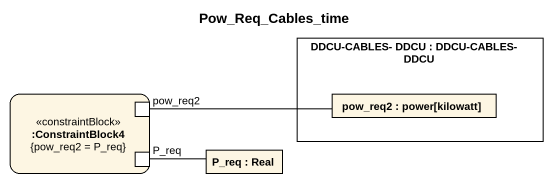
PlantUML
@startuml
title Pow_Req_Cables_time
rectangle "DDCU-CABLES- DDCU : DDCU-CABLES- DDCU" as DDCU_CABLES_DDCU {
  rectangle "pow_req2 : power[kilowatt]" as pow_req2
}
rectangle ":ConstraintBlock4\n{pow_req2 = P_req}" as ConstraintBlock4 <<constraintBlock>> {
  port "pow_req2" as pow_req2_2
  port P_req
}
rectangle "P_req : Real" as P_req_2
pow_req2_2 -right- pow_req2
P_req -right- P_req_2
@enduml
